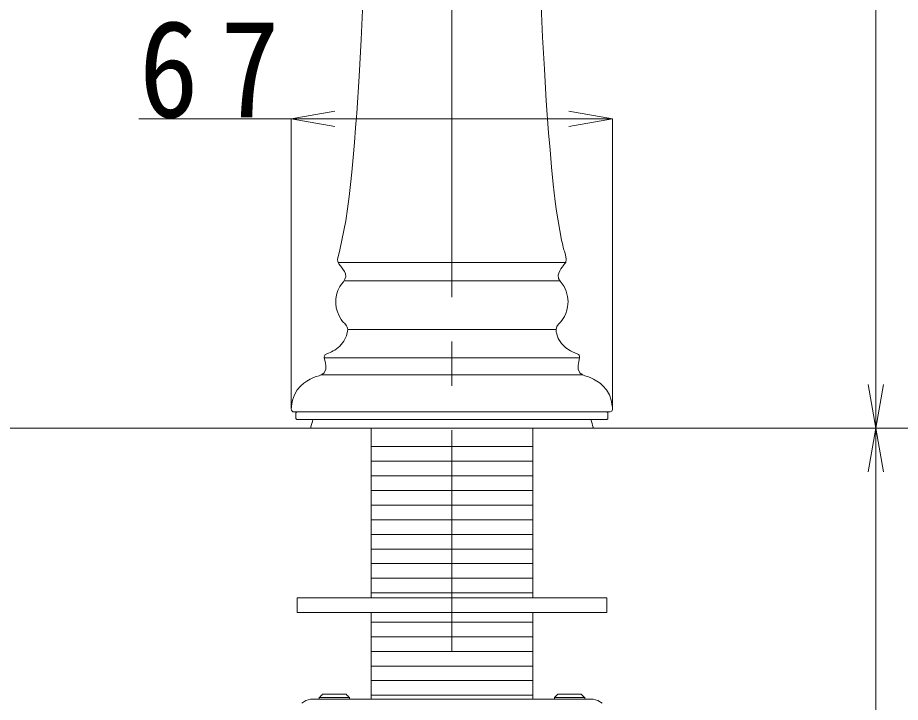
# Model space of a CAD drawing. Units: millimetres, scale not verified. Extents: x -1392 to 1350, y -947 to 991.
# Drawn here: x -428.7 to -229.2, y -247.8 to -93.1 of the extents above; entities that cross this region are included whole.
import ezdxf

# ---------------------------------------------------------------- set-up
doc = ezdxf.new("R2010")
doc.units = ezdxf.units.MM
doc.header["$LTSCALE"] = 10
doc.linetypes.add('CHAIN1', pattern=[8, 5, -1, 1, -1])
for name, color, linetype, lineweight in [('0-0_0', 7, 'Continuous', 5), ('0-2_躯体', 7, 'Continuous', 5), ('0-8_KT_0', 7, 'Continuous', 5)]:
    doc.layers.add(name, color=color, linetype=linetype, lineweight=lineweight)
doc.styles.add('ＭＳ ゴシック', font='')
doc.styles.get('ＭＳ ゴシック').set_extended_font_data('MS Gothic')

msp = doc.modelspace()

# ---------------------------------------------------------------- linework, layer by layer
at = {"layer": '0-0_0', "linetype": 'CHAIN1'}
for p, q in [((-330.56, -128.08), (-330.56, -19.9)), ((-330.56, -236.25), (-330.56, -128.08)), ((-52.68, -185.81), (-281.35, -185.81))]:
    msp.add_line(p, q, dxfattribs=at)
at = {"layer": '0-0_0'}
for points in [[(-350.71, -89.68), (-351.09, -98.01), (-351.54, -106.33), (-352.08, -114.64), (-352.33, -117.97), (-352.6, -121.3), (-352.89, -124.64), (-353.21, -127.96), (-353.49, -130.72), (-353.8, -133.48), (-354.14, -136.23), (-354.55, -138.97), (-354.95, -141.16), (-355.41, -143.34), (-355.9, -145.51), (-356.39, -147.68), (-356.35, -148.17), (-356.11, -148.65)], [(-310.38, -90.24), (-310.06, -97.45), (-309.68, -104.67), (-309.24, -111.87), (-308.71, -119.07), (-308.39, -122.95), (-308.04, -126.83), (-307.65, -130.71), (-307.2, -134.57), (-306.9, -136.78), (-306.57, -138.98), (-306.19, -141.17), (-305.77, -143.35), (-305.64, -143.88), (-305.51, -144.42), (-305.39, -144.96), (-305.26, -145.49), (-305.13, -145.84), (-304.89, -146.66), (-304.73, -147.61), (-304.86, -148.36)], [(-356.11, -148.65), (-355.8, -149.09), (-355.54, -149.42), (-355.2, -149.91), (-354.86, -150.41), (-354.63, -150.95), (-354.56, -151.54), (-354.74, -152.18), (-355.09, -152.74), (-355.52, -153.27), (-355.9, -153.81), (-356.33, -154.7), (-356.62, -155.65), (-356.78, -156.63), (-356.8, -157.62), (-356.69, -158.59), (-356.44, -159.54), (-356.06, -160.45), (-355.56, -161.29), (-355.26, -161.7), (-355.07, -161.91), (-354.87, -162.1), (-354.54, -162.46), (-354.36, -162.7), (-354.24, -162.96), (-354.15, -163.24), (-354.09, -163.53)], [(-330.56, -148.36), (-336.99, -148.36), (-343.42, -148.36), (-349.85, -148.36), (-356.27, -148.36)], [(-304.86, -148.36), (-311.28, -148.36), (-317.71, -148.36), (-324.14, -148.36), (-330.56, -148.36)], [(-304.86, -148.36), (-305.05, -148.63), (-305.25, -148.89), (-305.44, -149.16), (-305.64, -149.42), (-305.92, -149.84), (-306.21, -150.29), (-306.44, -150.76), (-306.56, -151.27), (-306.47, -151.99), (-306.11, -152.63), (-305.65, -153.22), (-305.22, -153.81), (-304.73, -154.89), (-304.42, -156.03), (-304.32, -157.21), (-304.41, -158.39), (-304.58, -159.16), (-304.83, -159.91), (-305.16, -160.62), (-305.57, -161.29), (-305.99, -161.8), (-306.46, -162.31), (-306.86, -162.86), (-307.04, -163.5), (-307.04, -163.67), (-307.01, -163.91), (-306.98, -164.15), (-306.95, -164.31), (-306.52, -165.58), (-305.8, -166.69), (-304.85, -167.63), (-303.74, -168.37), (-303.47, -168.5), (-303.2, -168.63), (-302.93, -168.74), (-302.66, -168.86), (-302.48, -168.92), (-302.3, -168.99), (-302.12, -169.07)], [(-306.17, -152.55), (-318.37, -152.55), (-330.56, -152.55), (-342.76, -152.55), (-354.96, -152.55)], [(-366.46, -182.12), (-366.53, -182.09), (-366.61, -182.04), (-366.8, -181.77), (-366.86, -181.42), (-366.84, -181.06), (-366.81, -180.75), (-366.58, -179.49), (-366.14, -178.29), (-365.51, -177.19), (-364.67, -176.22), (-364.02, -175.66), (-363.32, -175.17), (-362.58, -174.74), (-361.81, -174.37), (-361.2, -174.16), (-360.56, -173.96), (-359.96, -173.69), (-359.46, -173.28), (-359.09, -172.51), (-359.06, -171.64), (-359.22, -170.75), (-359.4, -169.94), (-359.41, -169.73), (-359.39, -169.53), (-359.31, -169.35), (-359.17, -169.18), (-359.01, -169.07), (-358.83, -168.99), (-358.64, -168.92), (-358.47, -168.86), (-358.1, -168.7), (-357.74, -168.54), (-357.38, -168.36), (-357.03, -168.16), (-355.88, -167.28), (-354.98, -166.19), (-354.37, -164.92), (-354.08, -163.5)], [(-307.04, -163.5), (-318.8, -163.5), (-330.56, -163.5), (-342.32, -163.5), (-354.08, -163.5)], [(-302.12, -169.07), (-301.96, -169.18), (-301.82, -169.35), (-301.74, -169.53), (-301.71, -169.73), (-301.73, -169.94), (-301.91, -170.75), (-302.07, -171.64), (-302.04, -172.51), (-301.67, -173.28), (-301.17, -173.69), (-300.56, -173.96), (-299.92, -174.16), (-299.32, -174.37), (-298.54, -174.74), (-297.8, -175.17), (-297.1, -175.66), (-296.45, -176.22), (-295.62, -177.19), (-294.98, -178.29), (-294.55, -179.49), (-294.32, -180.75), (-294.28, -181.18), (-294.3, -181.61), (-294.46, -181.97), (-294.84, -182.16), (-295.39, -182.16), (-295.94, -182.16), (-296.49, -182.16), (-297.04, -182.16), (-313.8, -182.16), (-330.56, -182.16), (-347.32, -182.16), (-364.08, -182.16), (-364.64, -182.16), (-365.19, -182.16), (-365.74, -182.16), (-366.29, -182.16), (-366.37, -182.15), (-366.46, -182.12)], [(-301.73, -169.94), (-316.15, -169.94), (-330.56, -169.94), (-344.98, -169.94), (-359.4, -169.94)], [(-360.17, -173.78), (-345.37, -173.78), (-330.56, -173.78), (-315.76, -173.78), (-300.96, -173.78)], [(-295.43, -182.21), (-295.52, -182.17), (-295.53, -182.17), (-295.55, -182.16), (-295.56, -182.16), (-295.58, -182.16), (-296.13, -182.16), (-296.68, -182.16), (-297.23, -182.16), (-297.78, -182.16), (-314.17, -182.16), (-330.56, -182.16), (-346.95, -182.16), (-363.35, -182.16), (-363.9, -182.16), (-364.45, -182.16), (-365, -182.16), (-365.55, -182.16), (-365.66, -182.19), (-365.74, -182.24), (-365.8, -182.33), (-365.83, -182.44)], [(-365.83, -182.44), (-365.83, -182.72), (-365.82, -183), (-365.82, -183.28), (-365.82, -183.56), (-365.82, -183.58), (-365.81, -183.59), (-365.81, -183.61), (-365.81, -183.62), (-365.77, -183.71), (-365.71, -183.78), (-365.63, -183.82), (-365.54, -183.84), (-364.99, -183.84), (-364.44, -183.84), (-363.89, -183.84), (-363.34, -183.84), (-346.95, -183.84), (-330.56, -183.84), (-314.18, -183.84), (-297.79, -183.84), (-297.24, -183.84), (-296.69, -183.84), (-296.14, -183.84), (-295.59, -183.84), (-295.55, -183.82), (-295.5, -183.81), (-295.46, -183.79), (-295.41, -183.78), (-295.4, -183.76), (-295.36, -183.7), (-295.33, -183.63), (-295.31, -183.56), (-295.31, -183.28), (-295.3, -183), (-295.3, -182.72), (-295.3, -182.44), (-295.32, -182.35), (-295.36, -182.27), (-295.43, -182.21)], [(-361.97, -183.84), (-362.09, -184.28), (-362.21, -184.73), (-362.33, -185.18), (-362.45, -185.62), (-362.45, -185.7), (-362.41, -185.75), (-362.34, -185.79), (-362.27, -185.8), (-361.72, -185.8), (-361.17, -185.8), (-360.61, -185.8), (-360.06, -185.8), (-345.31, -185.8), (-330.56, -185.8), (-315.81, -185.8), (-301.06, -185.8), (-300.51, -185.8), (-299.96, -185.8), (-299.41, -185.8), (-298.86, -185.8), (-298.78, -185.79), (-298.72, -185.75), (-298.68, -185.7), (-298.68, -185.62), (-298.79, -185.18), (-298.91, -184.73), (-299.03, -184.28), (-299.15, -183.84)], [(-348.84, -185.8), (-348.84, -195.38), (-348.84, -204.96), (-348.84, -214.54), (-348.84, -224.13)], [(-312.29, -224.13), (-312.29, -214.54), (-312.29, -204.96), (-312.29, -195.38), (-312.29, -185.8)], [(-348.84, -189.99), (-339.7, -189.99), (-330.56, -189.99), (-321.43, -189.99), (-312.29, -189.99)], [(-348.84, -193.3), (-339.7, -193.3), (-330.56, -193.3), (-321.43, -193.3), (-312.29, -193.3)], [(-348.84, -196.6), (-339.7, -196.6), (-330.56, -196.6), (-321.43, -196.6), (-312.29, -196.6)], [(-348.84, -199.9), (-339.7, -199.9), (-330.56, -199.9), (-321.43, -199.9), (-312.29, -199.9)], [(-348.84, -203.21), (-339.7, -203.21), (-330.56, -203.21), (-321.43, -203.21), (-312.29, -203.21)], [(-348.84, -206.52), (-339.7, -206.52), (-330.56, -206.52), (-321.43, -206.52), (-312.29, -206.52)], [(-348.84, -209.82), (-339.7, -209.82), (-330.56, -209.82), (-321.43, -209.82), (-312.29, -209.82)], [(-348.84, -213.12), (-339.7, -213.12), (-330.56, -213.12), (-321.43, -213.12), (-312.29, -213.12)], [(-348.84, -216.43), (-339.7, -216.43), (-330.56, -216.43), (-321.43, -216.43), (-312.29, -216.43)], [(-348.84, -219.73), (-339.7, -219.73), (-330.56, -219.73), (-321.43, -219.73), (-312.29, -219.73)], [(-348.84, -223.04), (-339.7, -223.04), (-330.56, -223.04), (-321.43, -223.04), (-312.29, -223.04)], [(-365.54, -227.49), (-365.54, -226.65), (-365.54, -225.81), (-365.54, -224.97), (-365.54, -224.13)], [(-295.59, -224.13), (-313.08, -224.13), (-330.56, -224.13), (-348.05, -224.13), (-365.54, -224.13)], [(-295.59, -227.49), (-295.59, -226.65), (-295.59, -225.81), (-295.59, -224.97), (-295.59, -224.13)], [(-295.59, -227.49), (-313.08, -227.49), (-330.56, -227.49), (-348.05, -227.49), (-365.54, -227.49)], [(-348.84, -227.49), (-348.84, -232.38), (-348.84, -237.28), (-348.84, -242.17), (-348.84, -247.07)], [(-312.29, -247.07), (-312.29, -242.17), (-312.29, -237.28), (-312.29, -232.38), (-312.29, -227.49)], [(-348.84, -229.65), (-339.7, -229.65), (-330.56, -229.65), (-321.43, -229.65), (-312.29, -229.65)], [(-348.84, -232.95), (-339.7, -232.95), (-330.56, -232.95), (-321.43, -232.95), (-312.29, -232.95)], [(-348.84, -236.25), (-339.7, -236.25), (-330.56, -236.25), (-321.43, -236.25), (-312.29, -236.25)], [(-348.84, -239.56), (-339.7, -239.56), (-330.56, -239.56), (-321.43, -239.56), (-312.29, -239.56)], [(-348.84, -242.86), (-339.7, -242.86), (-330.56, -242.86), (-321.43, -242.86), (-312.29, -242.86)], [(-364.49, -247.99), (-363.56, -247.33), (-362.49, -247.07), (-361.34, -247.04), (-360.2, -247.07), (-345.38, -247.07), (-330.56, -247.07), (-315.74, -247.07), (-300.92, -247.07), (-299.78, -247.04), (-298.64, -247.07), (-297.57, -247.33), (-296.64, -247.99)], [(-353.72, -246.69), (-353.91, -246.5), (-354.11, -246.3), (-354.3, -246.11), (-354.49, -245.92), (-355.04, -245.92), (-355.6, -245.92), (-356.15, -245.92), (-356.7, -245.92), (-356.92, -245.92), (-357.14, -245.92), (-357.37, -245.92), (-357.59, -245.92), (-358.14, -245.92), (-358.69, -245.92), (-359.24, -245.92), (-359.79, -245.92), (-359.99, -246.11), (-360.18, -246.3), (-360.37, -246.5), (-360.57, -246.69)], [(-360.57, -246.69), (-360.57, -246.78), (-360.57, -246.88), (-360.57, -246.97), (-360.57, -247.07)], [(-353.72, -246.69), (-355.43, -246.69), (-357.14, -246.69), (-358.86, -246.69), (-360.57, -246.69)], [(-353.72, -246.69), (-353.72, -246.78), (-353.72, -246.88), (-353.72, -246.97), (-353.72, -247.07)], [(-348.84, -246.17), (-339.7, -246.17), (-330.56, -246.17), (-321.43, -246.17), (-312.29, -246.17)], [(-300.56, -246.69), (-300.75, -246.5), (-300.95, -246.3), (-301.14, -246.11), (-301.34, -245.92), (-301.89, -245.92), (-302.44, -245.92), (-302.99, -245.92), (-303.54, -245.92), (-303.76, -245.92), (-303.98, -245.92), (-304.21, -245.92), (-304.43, -245.92), (-304.98, -245.92), (-305.53, -245.92), (-306.08, -245.92), (-306.63, -245.92), (-306.83, -246.11), (-307.02, -246.3), (-307.22, -246.5), (-307.41, -246.69)], [(-300.56, -246.69), (-300.75, -246.5), (-300.95, -246.3), (-301.14, -246.11), (-301.34, -245.92), (-301.89, -245.92), (-302.44, -245.92), (-302.99, -245.92), (-303.54, -245.92), (-303.76, -245.92), (-303.98, -245.92), (-304.21, -245.92), (-304.43, -245.92), (-304.98, -245.92), (-305.53, -245.92), (-306.08, -245.92), (-306.63, -245.92), (-306.83, -246.11), (-307.02, -246.3), (-307.22, -246.5), (-307.41, -246.69)], [(-307.41, -246.69), (-307.41, -246.78), (-307.41, -246.88), (-307.41, -246.97), (-307.41, -247.07)], [(-300.56, -246.69), (-302.27, -246.69), (-303.99, -246.69), (-305.7, -246.69), (-307.41, -246.69)], [(-307.41, -246.69), (-307.41, -246.78), (-307.41, -246.88), (-307.41, -246.97), (-307.41, -247.07)], [(-300.56, -246.69), (-302.27, -246.69), (-303.99, -246.69), (-305.7, -246.69), (-307.41, -246.69)], [(-300.56, -246.69), (-300.56, -246.78), (-300.56, -246.88), (-300.56, -246.97), (-300.56, -247.07)], [(-300.56, -246.69), (-300.56, -246.78), (-300.56, -246.88), (-300.56, -246.97), (-300.56, -247.07)]]:
    msp.add_lwpolyline(points, dxfattribs=at)
at = {"layer": '0-2_躯体'}
for p, q in [((-234.78, 36.53), (-234.78, -185.81)), ((-366.86, -115.93), (-357.01, -114.2)), ((-294.29, -115.93), (-304.14, -114.2)), ((-401.27, -115.93), (-294.29, -115.93)), ((-366.86, -115.93), (-357.01, -117.67)), ((-366.86, -115.93), (-366.86, -181.42)), ((-294.29, -115.93), (-304.14, -117.67)), ((-294.29, -115.93), (-294.29, -181.42)), ((-234.78, -185.81), (-236.52, -175.97)), ((-234.78, -185.81), (-233.04, -175.97)), ((-234.78, -185.81), (-306.64, -185.81)), ((-234.78, -185.81), (-306.64, -185.81)), ((-234.78, -185.81), (-236.52, -195.66)), ((-234.78, -185.81), (-234.78, -422.44)), ((-234.78, -185.81), (-233.04, -195.66))]:
    msp.add_line(p, q, dxfattribs=at)
at = {"layer": '0-8_KT_0'}
msp.add_lwpolyline([(-281.35, -185.81), (-510.02, -185.81), (-511.7, -185.81), (-513.38, -185.81), (-515.06, -185.81), (-516.74, -185.81)], dxfattribs=at)

# ---------------------------------------------------------------- texts
at = {"layer": '0-2_躯体', "insert": (-401.27, -115.93), "char_height": 21.99, "attachment_point": 7, "style": 'ＭＳ ゴシック'}
msp.add_mtext('\\T1.36;\\W0.9;67', dxfattribs=at)

doc.saveas('drawing.dxf')
